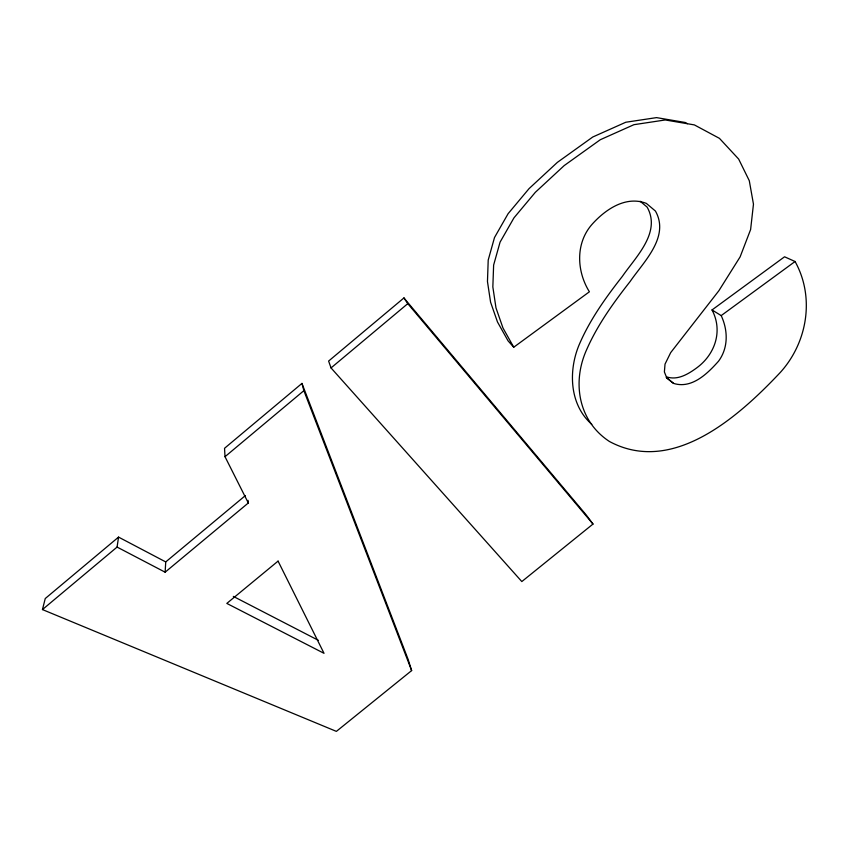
<?xml version="1.0" encoding="UTF-8"?>
<svg xmlns="http://www.w3.org/2000/svg" width="849" height="849" viewBox="0 0 849 849"><rect width="100%" height="100%" fill="white"/><g stroke="black" fill="none" stroke-linecap="round" stroke-linejoin="round"><path stroke-width="1.27" d="M165.131 572.194L248.311 502.979L225.006 456.698L224.539 448.293L301.957 383.408L408.104 659.323L411.638 670.583L336.384 731.382L42.45 609.571L117.077 547.074L165.131 572.194L165.735 561.921L245.414 495.551M117.077 547.074L118.552 537.109L165.735 561.921M42.45 609.571L45.252 598.534L118.552 537.109M403.933 297.946L328.616 361.069L331.036 367.925L521.817 581.565L592.995 524.056L586.341 515.11L403.933 297.946L407.785 303.655L592.995 524.056M225.006 456.698L303.868 390.667L301.957 383.408M331.036 367.925L407.785 303.655M687.425 123.689L685.185 122.479L656.542 117.618L625.787 122.245L592.772 136.997L557.39 162.361L529.044 188.637L508.095 213.715L494.5 237.54L488.207 260.091L487.464 281.56L490.584 302.191L497.482 321.973L508.084 340.884L513.741 347.23L589.397 291.791C576.482 271.075 575.378 242.825 592.347 224.009C605.634 209.289 625.915 195.493 646.344 203.389L655.439 211.061C669.978 236.924 643.638 261.81 630.096 281.55C613.424 302.764 597.537 324.859 586.638 349.671C571.918 382.252 578.275 421.093 609.433 441.48C672.96 475.684 739.023 416.233 780.295 372.456C807.41 342.54 815.019 297.341 795.067 261.513L784.561 256.791L712.024 309.949C723.008 330.707 715.293 354.044 697.05 367.638C688.422 374.006 677.682 380.639 666.603 376.871M712.024 309.949L721.194 315.595L795.067 261.513M513.741 347.23L502.979 328.001L495.986 307.9L492.844 286.92L493.63 265.079L500.072 242.135L513.953 217.875L535.316 192.33L564.214 165.566L600.296 139.724L633.927 124.686L665.234 119.964L694.376 124.909L719.443 138.355L738.662 159.081L749.285 180.699L753.466 204.174L750.612 229.548L740.126 256.876L718.88 290.719L670.689 352.611L665.022 364.136L664.385 371.958L666.858 378.07L673.554 383.398C691.818 389.16 707.472 373.592 718.572 361.154C728.484 347.697 728.028 330.293 721.194 315.595M233.316 596.391L318.407 640.337M666.232 377.402L673.554 383.398M640.146 201.234L647.118 207.103C661.456 232.477 635.646 256.992 622.349 276.381C605.995 297.246 590.416 318.959 579.761 343.367C568.183 369.58 569.032 404.389 591.795 424.341M303.868 390.667L411.638 670.583M248.067 500.379L248.311 502.979M278.069 561.115L226.81 603.416L324.021 653.316L278.069 561.115"/></g></svg>
